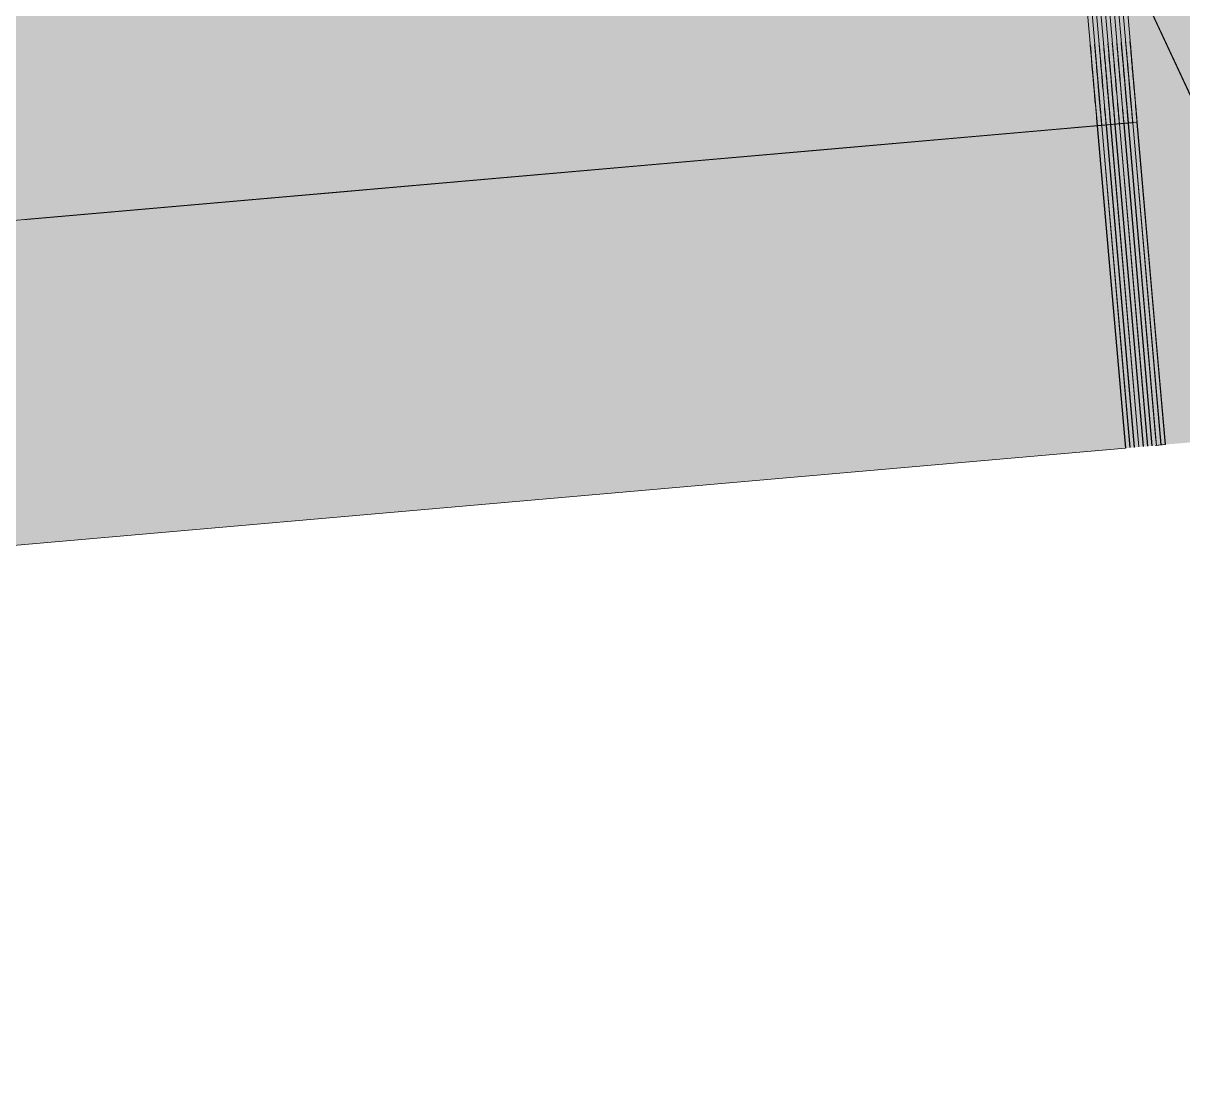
# Model space of a CAD drawing. Header units: millimetres. Extents: x 632 to 546626, y -3890 to 22200.
# Drawn here: x 370738.24 to 370748.99, y 16856.92 to 16866.68 of the extents above; entities that cross this region are included whole.
import ezdxf

# ---------------------------------------------------------------- set-up
doc = ezdxf.new("R2010")
doc.units = ezdxf.units.MM
doc.layers.add('A-270-M_ROOF', color=132, linetype='Continuous', lineweight=13)
doc.layers.add('A-770-ME_FFE_SA', color=91, linetype='Continuous', lineweight=13)

# ---------------------------------------------------------------- blocks, each defined once
blk = doc.blocks.new('Static Line_Sayfa_Metal Deck_Pan Mount - Up to 15 _ pitch - Max 2 Users-1845874-S6_501-SECTION A6')
at = {"layer": 'A-770-ME_FFE_SA', "lineweight": 5, "transparency": 33554432}
for points in [[(4548485.55, 16846.463), (4548530.379, 16850.385), (4548544.175, 16901.871), (4548684.179, 16914.12), (4548706.706, 16865.811), (4548751.534, 16869.733), (4548751.273, 16872.722), (4548708.537, 16868.983), (4548686.01, 16917.291), (4548541.814, 16904.65), (4548528.025, 16853.19), (4548485.289, 16849.451), (4548485.518, 16846.834)], [(4548506.449, 16849.044), (4548705.688, 16866.476), (4548701.461, 16914.79), (4548502.222, 16897.359), (4548504.113, 16875.742)], [(4548506.49, 16849.048), (4548705.729, 16866.479), (4548701.502, 16914.794), (4548502.263, 16897.362), (4548504.154, 16875.742)], [(4548506.531, 16849.052), (4548705.77, 16866.483), (4548701.543, 16914.797), (4548502.304, 16897.366), (4548504.195, 16875.742)], [(4548506.572, 16849.055), (4548705.811, 16866.486), (4548701.584, 16914.801), (4548502.345, 16897.37), (4548504.237, 16875.742)], [(4548506.613, 16849.059), (4548705.852, 16866.49), (4548701.624, 16914.804), (4548502.386, 16897.373), (4548504.278, 16875.742)], [(4548506.654, 16849.062), (4548705.893, 16866.494), (4548701.665, 16914.808), (4548502.427, 16897.377), (4548504.319, 16875.742)], [(4548506.695, 16849.066), (4548705.934, 16866.497), (4548701.706, 16914.812), (4548502.468, 16897.38), (4548504.361, 16875.742)], [(4548506.736, 16849.07), (4548705.975, 16866.501), (4548701.747, 16914.815), (4548502.509, 16897.384), (4548504.402, 16875.742)], [(4548506.777, 16849.073), (4548706.015, 16866.504), (4548701.788, 16914.819), (4548502.55, 16897.388), (4548504.443, 16875.742)], [(4548506.818, 16849.077), (4548706.056, 16866.508), (4548701.829, 16914.822), (4548502.59, 16897.391), (4548504.485, 16875.742)], [(4548506.774, 16845.308), (4548706.013, 16862.739), (4548705.751, 16865.728), (4548506.64, 16846.834)], [(4548506.776, 16845.308), (4548706.014, 16862.739), (4548705.753, 16865.728), (4548506.642, 16846.834)], [(4548506.815, 16845.312), (4548706.054, 16862.743), (4548705.792, 16865.731), (4548506.682, 16846.834)], [(4548506.817, 16845.312), (4548706.055, 16862.743), (4548705.794, 16865.732), (4548506.683, 16846.834)], [(4548506.856, 16845.315), (4548706.095, 16862.746), (4548705.833, 16865.735), (4548506.723, 16846.834)], [(4548506.858, 16845.315), (4548706.096, 16862.747), (4548705.835, 16865.735), (4548506.725, 16846.834)], [(4548506.897, 16845.319), (4548706.136, 16862.75), (4548705.874, 16865.739), (4548506.764, 16846.834)], [(4548506.898, 16845.319), (4548706.137, 16862.75), (4548705.876, 16865.739), (4548506.766, 16846.834)], [(4548506.938, 16845.322), (4548706.177, 16862.754), (4548705.915, 16865.742), (4548506.806, 16846.834)], [(4548506.939, 16845.323), (4548706.178, 16862.754), (4548705.917, 16865.742), (4548506.807, 16846.834)], [(4548506.979, 16845.326), (4548706.218, 16862.757), (4548705.956, 16865.746), (4548506.847, 16846.834)], [(4548506.98, 16845.326), (4548706.219, 16862.757), (4548705.958, 16865.746), (4548506.849, 16846.834)], [(4548507.02, 16845.33), (4548706.259, 16862.761), (4548705.997, 16865.749), (4548506.888, 16846.834)], [(4548507.021, 16845.33), (4548706.26, 16862.761), (4548705.999, 16865.749), (4548506.89, 16846.834)], [(4548507.061, 16845.333), (4548706.293, 16862.844), (4548706.038, 16865.753), (4548506.929, 16846.834)], [(4548507.062, 16845.333), (4548706.293, 16862.863), (4548706.04, 16865.753), (4548506.931, 16846.834)], [(4548507.102, 16845.337), (4548706.293, 16863.316), (4548706.079, 16865.756), (4548506.971, 16846.834)], [(4548507.103, 16845.337), (4548706.293, 16863.335), (4548706.081, 16865.757), (4548506.972, 16846.834)], [(4548507.143, 16845.34), (4548706.293, 16863.788), (4548706.12, 16865.76), (4548507.012, 16846.834)], [(4548507.144, 16845.34), (4548706.293, 16863.807), (4548706.122, 16865.76), (4548507.014, 16846.834)]]:
    blk.add_hatch(color=256, dxfattribs=at).paths.add_polyline_path(points)
at = {"layer": 'A-770-ME_FFE_SA', "lineweight": 5}
for p, q in [((4548684.179, 16914.12), (4548706.706, 16865.811)), ((4548706.709, 16865.812), (4548684.183, 16914.12)), ((4548706.122, 16865.76), (4548705.948, 16867.753)), ((4548705.753, 16865.728), (4548705.579, 16867.72)), ((4548705.794, 16865.732), (4548705.62, 16867.724)), ((4548705.835, 16865.735), (4548705.661, 16867.728)), ((4548705.876, 16865.739), (4548705.702, 16867.731)), ((4548705.917, 16865.742), (4548705.743, 16867.735)), ((4548705.958, 16865.746), (4548705.784, 16867.738)), ((4548705.999, 16865.749), (4548705.825, 16867.742)), ((4548706.04, 16865.753), (4548705.866, 16867.745)), ((4548706.081, 16865.757), (4548705.907, 16867.749)), ((4548705.751, 16865.728), (4548530.382, 16850.385)), ((4548705.751, 16865.728), (4548695.789, 16864.856)), ((4548695.789, 16864.856), (4548705.751, 16865.728)), ((4548695.789, 16864.856), (4548705.751, 16865.728)), ((4548695.789, 16864.856), (4548705.751, 16865.728)), ((4548705.751, 16865.728), (4548695.789, 16864.856)), ((4548695.789, 16864.856), (4548705.751, 16865.728)), ((4548695.791, 16864.856), (4548705.753, 16865.728)), ((4548695.83, 16864.86), (4548705.751, 16865.728)), ((4548695.83, 16864.86), (4548705.751, 16865.728)), ((4548705.751, 16865.728), (4548695.83, 16864.86)), ((4548695.83, 16864.86), (4548705.751, 16865.728)), ((4548705.751, 16865.728), (4548695.83, 16864.86)), ((4548695.832, 16864.86), (4548705.794, 16865.732)), ((4548695.871, 16864.863), (4548705.833, 16865.735)), ((4548695.871, 16864.863), (4548705.751, 16865.728)), ((4548695.871, 16864.863), (4548705.751, 16865.728)), ((4548705.751, 16865.728), (4548695.871, 16864.863)), ((4548695.871, 16864.863), (4548705.751, 16865.728)), ((4548705.751, 16865.728), (4548695.871, 16864.863)), ((4548695.912, 16864.867), (4548705.874, 16865.739)), ((4548695.912, 16864.867), (4548705.751, 16865.728)), ((4548695.912, 16864.867), (4548705.751, 16865.728)), ((4548705.751, 16865.728), (4548695.912, 16864.867)), ((4548695.912, 16864.867), (4548705.751, 16865.728)), ((4548705.751, 16865.728), (4548695.912, 16864.867)), ((4548695.953, 16864.871), (4548705.751, 16865.728)), ((4548695.953, 16864.871), (4548705.751, 16865.728)), ((4548705.751, 16865.728), (4548695.953, 16864.871)), ((4548695.953, 16864.871), (4548705.751, 16865.728)), ((4548705.751, 16865.728), (4548695.953, 16864.871)), ((4548695.994, 16864.874), (4548705.751, 16865.728)), ((4548695.994, 16864.874), (4548705.751, 16865.728)), ((4548705.751, 16865.728), (4548695.994, 16864.874)), ((4548695.994, 16864.874), (4548705.751, 16865.728)), ((4548705.751, 16865.728), (4548695.994, 16864.874)), ((4548695.996, 16864.874), (4548705.958, 16865.746)), ((4548696.035, 16864.878), (4548705.751, 16865.728)), ((4548696.035, 16864.878), (4548705.751, 16865.728)), ((4548705.751, 16865.728), (4548696.035, 16864.878)), ((4548696.035, 16864.878), (4548705.751, 16865.728)), ((4548705.751, 16865.728), (4548696.035, 16864.878)), ((4548696.037, 16864.878), (4548705.999, 16865.749)), ((4548696.076, 16864.881), (4548705.751, 16865.728)), ((4548696.076, 16864.881), (4548705.751, 16865.728)), ((4548705.751, 16865.728), (4548696.076, 16864.881)), ((4548696.076, 16864.881), (4548705.751, 16865.728)), ((4548705.751, 16865.728), (4548696.076, 16864.881)), ((4548696.117, 16864.885), (4548705.751, 16865.728)), ((4548696.117, 16864.885), (4548705.751, 16865.728)), ((4548705.751, 16865.728), (4548696.117, 16864.885)), ((4548696.117, 16864.885), (4548705.751, 16865.728)), ((4548705.751, 16865.728), (4548696.117, 16864.885)), ((4548696.158, 16864.889), (4548705.751, 16865.728)), ((4548696.158, 16864.889), (4548705.751, 16865.728)), ((4548705.751, 16865.728), (4548696.158, 16864.889)), ((4548696.158, 16864.889), (4548705.751, 16865.728)), ((4548696.16, 16864.889), (4548706.122, 16865.76)), ((4548702.875, 16865.476), (4548705.792, 16865.731)), ((4548702.959, 16865.483), (4548705.876, 16865.739)), ((4548704.501, 16865.618), (4548705.835, 16865.735)), ((4548704.581, 16865.625), (4548705.576, 16865.712)), ((4548704.583, 16865.626), (4548705.578, 16865.713)), ((4548704.622, 16865.629), (4548705.617, 16865.716)), ((4548704.663, 16865.633), (4548705.658, 16865.72)), ((4548704.704, 16865.636), (4548705.699, 16865.723)), ((4548704.706, 16865.636), (4548705.701, 16865.723)), ((4548704.745, 16865.64), (4548705.74, 16865.727)), ((4548704.747, 16865.64), (4548705.742, 16865.727)), ((4548704.786, 16865.643), (4548706.12, 16865.76)), ((4548705.576, 16865.712), (4548705.915, 16865.742)), ((4548705.578, 16865.713), (4548705.917, 16865.742)), ((4548705.617, 16865.716), (4548705.956, 16865.746)), ((4548705.658, 16865.72), (4548705.997, 16865.749)), ((4548705.699, 16865.723), (4548706.038, 16865.753)), ((4548705.701, 16865.723), (4548706.04, 16865.753)), ((4548705.74, 16865.727), (4548706.079, 16865.756)), ((4548705.742, 16865.727), (4548706.081, 16865.757)), ((4548705.751, 16865.728), (4548706.013, 16862.739)), ((4548706.013, 16862.739), (4548705.752, 16865.728)), ((4548705.753, 16865.728), (4548706.014, 16862.739)), ((4548706.015, 16862.739), (4548705.753, 16865.728)), ((4548705.793, 16865.728), (4548706.054, 16862.743)), ((4548706.054, 16862.743), (4548705.793, 16865.728)), ((4548705.794, 16865.728), (4548706.055, 16862.743)), ((4548706.056, 16862.743), (4548705.795, 16865.728)), ((4548705.834, 16865.731), (4548706.095, 16862.746)), ((4548706.095, 16862.746), (4548705.834, 16865.731)), ((4548705.835, 16865.731), (4548706.096, 16862.747)), ((4548706.097, 16862.747), (4548705.836, 16865.731)), ((4548705.875, 16865.735), (4548706.136, 16862.75)), ((4548706.136, 16862.75), (4548705.875, 16865.735)), ((4548705.876, 16865.735), (4548706.137, 16862.75)), ((4548706.138, 16862.75), (4548705.877, 16865.735)), ((4548705.916, 16865.739), (4548706.177, 16862.754)), ((4548706.177, 16862.754), (4548705.916, 16865.739)), ((4548705.917, 16865.739), (4548706.178, 16862.754)), ((4548706.179, 16862.754), (4548705.918, 16865.739)), ((4548705.957, 16865.742), (4548706.218, 16862.757)), ((4548706.218, 16862.757), (4548705.957, 16865.742)), ((4548705.958, 16865.742), (4548706.219, 16862.757)), ((4548706.22, 16862.757), (4548705.959, 16865.742)), ((4548705.998, 16865.746), (4548706.259, 16862.761)), ((4548706.259, 16862.761), (4548705.998, 16865.746)), ((4548705.999, 16865.746), (4548706.26, 16862.761)), ((4548706.261, 16862.761), (4548706, 16865.746)), ((4548706.039, 16865.749), (4548706.293, 16862.844)), ((4548706.293, 16862.848), (4548706.039, 16865.749)), ((4548706.04, 16865.749), (4548706.293, 16862.863)), ((4548706.293, 16862.867), (4548706.041, 16865.749)), ((4548706.08, 16865.753), (4548706.341, 16862.768)), ((4548706.341, 16862.768), (4548706.08, 16865.753)), ((4548706.081, 16865.753), (4548706.342, 16862.768)), ((4548706.343, 16862.768), (4548706.082, 16865.753)), ((4548706.12, 16865.76), (4548706.293, 16863.788)), ((4548706.293, 16863.792), (4548706.121, 16865.76)), ((4548706.122, 16865.76), (4548706.293, 16863.807)), ((4548706.293, 16863.811), (4548706.122, 16865.76)), ((4548695.873, 16864.864), (4548704.501, 16865.618)), ((4548701.139, 16865.324), (4548704.786, 16865.643)), ((4548702.997, 16865.487), (4548704.581, 16865.625)), ((4548703, 16865.487), (4548704.583, 16865.626)), ((4548703.038, 16865.49), (4548704.622, 16865.629)), ((4548703.079, 16865.494), (4548704.663, 16865.633)), ((4548703.12, 16865.498), (4548704.704, 16865.636)), ((4548703.122, 16865.498), (4548704.706, 16865.636)), ((4548703.161, 16865.501), (4548704.745, 16865.64)), ((4548703.163, 16865.501), (4548704.747, 16865.64)), ((4548701.016, 16865.314), (4548703.079, 16865.494)), ((4548701.057, 16865.317), (4548703.12, 16865.498)), ((4548701.059, 16865.317), (4548703.122, 16865.498)), ((4548701.098, 16865.321), (4548703.161, 16865.501)), ((4548701.1, 16865.321), (4548703.163, 16865.501)), ((4548695.83, 16864.86), (4548702.875, 16865.476)), ((4548695.914, 16864.867), (4548702.959, 16865.483)), ((4548700.934, 16865.306), (4548702.997, 16865.487)), ((4548700.936, 16865.307), (4548703, 16865.487)), ((4548700.975, 16865.31), (4548703.038, 16865.49)), ((4548696.158, 16864.889), (4548701.139, 16865.324)), ((4548698.532, 16865.096), (4548700.934, 16865.306)), ((4548698.534, 16865.096), (4548700.936, 16865.307)), ((4548698.573, 16865.1), (4548700.975, 16865.31)), ((4548698.614, 16865.103), (4548701.016, 16865.314)), ((4548698.655, 16865.107), (4548701.057, 16865.317)), ((4548698.657, 16865.107), (4548701.059, 16865.317)), ((4548698.696, 16865.11), (4548701.098, 16865.321)), ((4548698.698, 16865.111), (4548701.1, 16865.321)), ((4548695.953, 16864.871), (4548698.532, 16865.096)), ((4548695.955, 16864.871), (4548698.534, 16865.096)), ((4548695.994, 16864.874), (4548698.573, 16865.1)), ((4548696.035, 16864.878), (4548698.614, 16865.103)), ((4548696.076, 16864.881), (4548698.655, 16865.107)), ((4548696.078, 16864.882), (4548698.657, 16865.107)), ((4548696.117, 16864.885), (4548698.696, 16865.11)), ((4548696.119, 16864.885), (4548698.698, 16865.111)), ((4548706.384, 16862.772), (4548706.293, 16863.811)), ((4548706.293, 16863.807), (4548706.383, 16862.772)), ((4548706.382, 16862.772), (4548706.293, 16863.792)), ((4548706.293, 16863.788), (4548706.382, 16862.771)), ((4548706.302, 16862.764), (4548706.293, 16862.867)), ((4548706.293, 16862.863), (4548706.301, 16862.764)), ((4548706.3, 16862.764), (4548706.293, 16862.848)), ((4548706.293, 16862.844), (4548706.3, 16862.764)), ((4548706.013, 16862.739), (4548530.644, 16847.396)), ((4548706.013, 16862.739), (4548609.043, 16854.255)), ((4548706.013, 16862.739), (4548609.043, 16854.255)), ((4548706.013, 16862.739), (4548609.045, 16854.256)), ((4548706.013, 16862.739), (4548609.045, 16854.256)), ((4548706.013, 16862.739), (4548609.084, 16854.259)), ((4548706.013, 16862.739), (4548609.084, 16854.259)), ((4548706.013, 16862.739), (4548609.086, 16854.259)), ((4548706.013, 16862.739), (4548609.086, 16854.259)), ((4548706.013, 16862.739), (4548609.125, 16854.263)), ((4548706.013, 16862.739), (4548609.125, 16854.263)), ((4548706.013, 16862.739), (4548609.127, 16854.263)), ((4548706.013, 16862.739), (4548609.127, 16854.263)), ((4548706.013, 16862.739), (4548609.166, 16854.266)), ((4548706.013, 16862.739), (4548609.166, 16854.266)), ((4548706.013, 16862.739), (4548609.168, 16854.266)), ((4548706.013, 16862.739), (4548609.168, 16854.266)), ((4548706.013, 16862.739), (4548609.207, 16854.27)), ((4548706.013, 16862.739), (4548609.207, 16854.27)), ((4548706.013, 16862.739), (4548609.209, 16854.27)), ((4548706.013, 16862.739), (4548609.209, 16854.27)), ((4548706.013, 16862.739), (4548609.248, 16854.273)), ((4548706.013, 16862.739), (4548609.248, 16854.273)), ((4548706.013, 16862.739), (4548609.25, 16854.274)), ((4548706.013, 16862.739), (4548609.25, 16854.274)), ((4548706.013, 16862.739), (4548609.289, 16854.277)), ((4548706.013, 16862.739), (4548609.289, 16854.277)), ((4548706.013, 16862.739), (4548609.291, 16854.277)), ((4548706.013, 16862.739), (4548609.291, 16854.277)), ((4548706.013, 16862.739), (4548609.33, 16854.281)), ((4548706.013, 16862.739), (4548609.33, 16854.281)), ((4548706.013, 16862.739), (4548609.332, 16854.281)), ((4548706.013, 16862.739), (4548609.332, 16854.281)), ((4548706.013, 16862.739), (4548609.371, 16854.284)), ((4548706.013, 16862.739), (4548609.371, 16854.284)), ((4548706.013, 16862.739), (4548609.373, 16854.284)), ((4548706.013, 16862.739), (4548609.373, 16854.284)), ((4548706.013, 16862.739), (4548609.412, 16854.288)), ((4548706.013, 16862.739), (4548609.412, 16854.288)), ((4548706.013, 16862.739), (4548609.414, 16854.288)), ((4548706.384, 16862.772), (4548706.293, 16862.764)), ((4548706.383, 16862.772), (4548706.293, 16862.764)), ((4548706.382, 16862.772), (4548706.293, 16862.764)), ((4548706.382, 16862.771), (4548706.293, 16862.764)), ((4548706.343, 16862.768), (4548706.293, 16862.764)), ((4548706.342, 16862.768), (4548706.293, 16862.764)), ((4548706.341, 16862.768), (4548706.293, 16862.764)), ((4548706.341, 16862.768), (4548706.293, 16862.764)), ((4548706.302, 16862.764), (4548706.293, 16862.764)), ((4548706.301, 16862.764), (4548706.293, 16862.764)), ((4548706.3, 16862.764), (4548706.293, 16862.764)), ((4548706.3, 16862.764), (4548706.293, 16862.764))]:
    blk.add_line(p, q, dxfattribs=at)
for centre, start_param, end_param in [((4548705.664, 16866.724), 3.361365, 4.460186), ((4548705.666, 16866.724), 1.822956, 2.921786), ((4548705.705, 16866.728), 3.581138, 4.460224), ((4548705.707, 16866.728), 1.822956, 2.702082), ((4548705.746, 16866.731), 3.581138, 4.460212), ((4548705.748, 16866.731), 1.822956, 2.702007), ((4548705.787, 16866.735), 4.240457, 4.460225), ((4548705.789, 16866.735), 1.822956, 2.042681), ((4548705.828, 16866.738), 3.581138, 4.460212), ((4548705.83, 16866.738), 1.822956, 2.702173), ((4548705.869, 16866.742), 3.581138, 4.460191), ((4548705.871, 16866.742), 1.822956, 2.702173), ((4548705.91, 16866.746), 3.581138, 4.460224), ((4548705.912, 16866.746), 1.822956, 2.701889), ((4548705.951, 16866.749), 3.581138, 4.460212), ((4548705.953, 16866.749), 1.822956, 2.702125), ((4548705.992, 16866.753), 3.581138, 4.460212), ((4548705.994, 16866.753), 1.822956, 2.702125), ((4548706.033, 16866.756), 4.240457, 4.460193), ((4548706.035, 16866.756), 1.822956, 2.262585), ((4548705.787, 16866.735), 4.020684, 4.240481), ((4548705.789, 16866.735), 2.042729, 2.262619), ((4548706.033, 16866.756), 4.020684, 4.24047), ((4548705.787, 16866.735), 3.800911, 4.020615), ((4548705.789, 16866.735), 2.262501, 2.482208), ((4548706.033, 16866.756), 3.800911, 4.020681), ((4548706.035, 16866.756), 2.262501, 2.482228), ((4548705.787, 16866.735), 3.581138, 3.800922), ((4548705.789, 16866.735), 2.482274, 2.701963), ((4548706.033, 16866.756), 3.581138, 3.800922), ((4548706.035, 16866.756), 2.482274, 2.702104), ((4548705.705, 16866.728), 3.361365, 3.58118), ((4548705.707, 16866.728), 2.702047, 2.921821), ((4548705.746, 16866.731), 3.361365, 3.581203), ((4548705.748, 16866.731), 2.702047, 2.921821), ((4548705.787, 16866.735), 3.361365, 3.581203), ((4548705.789, 16866.735), 2.702047, 2.921793), ((4548705.828, 16866.738), 3.361365, 3.581203), ((4548705.83, 16866.738), 2.702047, 2.921793), ((4548705.869, 16866.742), 3.361365, 3.581321), ((4548705.871, 16866.742), 2.702047, 2.921821), ((4548705.91, 16866.746), 3.361365, 3.581296), ((4548705.912, 16866.746), 2.702047, 2.921945), ((4548705.951, 16866.749), 3.361365, 3.581203), ((4548705.953, 16866.749), 2.702047, 2.921696), ((4548705.992, 16866.753), 3.361365, 3.581088), ((4548705.994, 16866.753), 2.702047, 2.921696), ((4548706.033, 16866.756), 3.361365, 3.581088), ((4548706.035, 16866.756), 2.702047, 2.921665), ((4548705.664, 16866.724), 3.141593, 3.361474), ((4548705.666, 16866.724), 2.92182, 3.141589), ((4548705.705, 16866.728), 3.141593, 3.361446), ((4548705.707, 16866.728), 2.92182, 3.141586), ((4548705.746, 16866.731), 3.141593, 3.361374), ((4548705.748, 16866.731), 2.92182, 3.141586), ((4548705.787, 16866.735), 3.141593, 3.361374), ((4548705.789, 16866.735), 2.92182, 3.141745), ((4548705.828, 16866.738), 3.141593, 3.361347), ((4548705.83, 16866.738), 2.92182, 3.141615), ((4548705.869, 16866.742), 3.141593, 3.361347), ((4548705.871, 16866.742), 2.92182, 3.141586), ((4548705.91, 16866.746), 3.141593, 3.361222), ((4548705.912, 16866.746), 2.92182, 3.141586), ((4548705.951, 16866.749), 3.141593, 3.361374), ((4548705.953, 16866.749), 2.92182, 3.141586), ((4548705.992, 16866.753), 3.141593, 3.361474), ((4548705.994, 16866.753), 2.92182, 3.141558), ((4548706.033, 16866.756), 3.141593, 3.361474), ((4548706.035, 16866.756), 2.92182, 3.141714)]:
    blk.add_ellipse(centre, major_axis=(-0.087, 0.996), ratio=0.000007, start_param=start_param, end_param=end_param, dxfattribs=at)
blk = doc.blocks.new('25021-APA-ZZ-ZZ-M3-AR-000001_V3_rvt-6-S6_501-SECTION A6')
at = {"layer": 'A-270-M_ROOF', "transparency": 33554432}
blk.add_hatch(color=9, dxfattribs=at).paths.add_polyline_path([(4535648.823, 15720.383), (4558304.614, 17702.508), (4578095.614, 15971.02), (4578095.614, 16011.173), (4558304.614, 17742.661), (4535648.823, 15760.536)])
at = {"layer": 'A-270-M_ROOF', "lineweight": 5}
h = blk.add_hatch(dxfattribs=at)
h.set_pattern_fill('FP_24', angle=-135, style=0, pattern_type=2)
h.set_pattern_definition([(40, (4563344.46, -4e-06), (-192.8363, 229.8133), []), (130, (4563344.46, -4e-06), (-229.8133, -192.8363), [])])
h.paths.add_polyline_path([(4535648.823, 15599.925), (4558304.614, 17582.05), (4578095.614, 15850.562), (4578095.614, 15971.02), (4558304.614, 17702.508), (4535648.823, 15720.383)])
at = {"layer": 'A-270-M_ROOF', "color": 53, "lineweight": 5}
for p, q in [((4548706.013, 16862.739), (4548609.414, 16854.288)), ((4548609.414, 16854.288), (4548706.013, 16862.739))]:
    blk.add_line(p, q, dxfattribs=at)
at = {"layer": 'A-770-ME_FFE_SA', "color": 53, "lineweight": 5}
blk.add_blockref('Static Line_Sayfa_Metal Deck_Pan Mount - Up to 15 _ pitch - Max 2 Users-1845874-S6_501-SECTION A6', (0, 0), dxfattribs=at)

msp = doc.modelspace()

# ---------------------------------------------------------------- block references
at = {"color": 10, "lineweight": 5}
msp.add_blockref('25021-APA-ZZ-ZZ-M3-AR-000001_V3_rvt-6-S6_501-SECTION A6', (-4177957.554, 0), dxfattribs=at)

doc.saveas('drawing.dxf')
